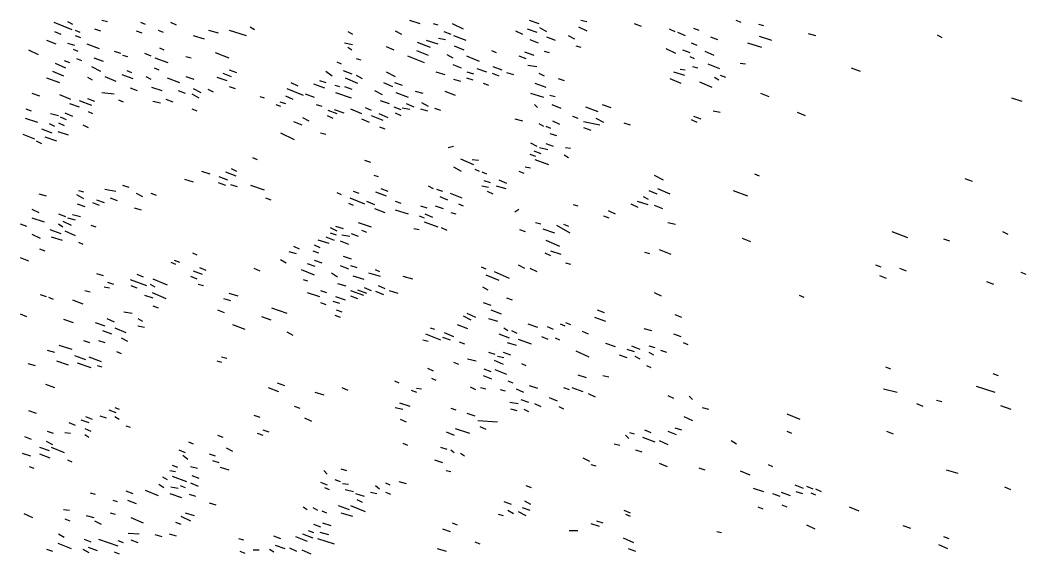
# Model space of a CAD drawing. Extents: x 0 to 598, y 0 to 600.
# Drawn here: x 0.2 to 284.3, y 449.5 to 600.2 of the extents above; entities that cross this region are included whole.
import ezdxf

# ---------------------------------------------------------------- set-up
doc = ezdxf.new("R2010")
doc.units = 0
doc.header["$MEASUREMENT"] = 0
doc.layers.add('LIMESTONE_FSET4', color=136, linetype='CONTINUOUS')

msp = doc.modelspace()

# ---------------------------------------------------------------- linework, layer by layer
at = {"layer": 'LIMESTONE_FSET4'}
for p, q in [((9.7, 599.63), (14.82, 597.57)), ((13.54, 599.81), (15, 599.06)), ((23.23, 600.19), (24.88, 599.81)), ((34.21, 599.63), (35.49, 599.06)), ((42.62, 599.63), (44.27, 598.88)), ((110.12, 600.19), (113.05, 599.25)), ((143.96, 600.19), (146.71, 599.25)), ((158.6, 600.19), (160.24, 599.81)), ((202.32, 600.19), (203.78, 599.63)), ((9.88, 597), (11.71, 596.26)), ((15.73, 597.38), (17.01, 596.82)), ((21.22, 597.75), (22.87, 597.19)), ((32.93, 597.19), (34.57, 596.63)), ((39.15, 597.38), (40.61, 596.82)), ((53.41, 597.38), (56.16, 596.63)), ((59.27, 597.38), (64.02, 595.88)), ((65.12, 598.32), (66.4, 597.57)), ((92.74, 597), (94.02, 596.26)), ((106.1, 597.19), (107.93, 596.26)), ((116.89, 599.25), (118.17, 598.88)), ((119.82, 597), (121.83, 596.26)), ((122.2, 599.25), (125.3, 597.75)), ((140.12, 597.19), (142.13, 596.26)), ((143.41, 597.75), (146.16, 596.82)), ((146.89, 598.13), (148.9, 597)), ((157.87, 598.32), (160.24, 597.19)), ((173.6, 599.25), (175.61, 598.5)), ((183.48, 597.75), (185.12, 597)), ((185.85, 596.82), (188.05, 595.88)), ((190.43, 597.94), (191.89, 597.38)), ((208.72, 599.06), (210.18, 598.69)), ((7.68, 594.57), (10.24, 593.45)), ((15.73, 595.88), (17.2, 595.32)), ((49.02, 595.88), (52.13, 594.95)), ((91.83, 593.82), (94.02, 593.26)), ((112.32, 594.01), (115.98, 592.51)), ((114.88, 594.57), (118.17, 593.45)), ((118.35, 595.13), (120.37, 594.76)), ((122.56, 595.88), (126.04, 594.57)), ((144.15, 594.76), (146.52, 593.82)), ((148.9, 595.51), (151.28, 594.57)), ((154.94, 595.88), (156.77, 594.95)), ((189.7, 593.82), (191.34, 593.07)), ((195.18, 595.51), (197.2, 594.76)), ((205.61, 593.82), (209.63, 592.51)), ((208.9, 595.69), (212.38, 594.57)), ((222.8, 596.44), (224.82, 595.88)), ((259.21, 596.07), (260.49, 595.32)), ((2.56, 591.76), (5.3, 590.45)), ((13.54, 593.64), (15.55, 593.07)), ((15.18, 591.95), (16.46, 591.39)), ((19.02, 593.45), (22.5, 592.14)), ((26.71, 591.39), (28.54, 590.83)), ((39.51, 592.32), (40.79, 591.76)), ((55.24, 591.01), (59.09, 589.52)), ((92.74, 592.51), (93.84, 591.76)), ((103.54, 592.7), (105.73, 591.76)), ((112.13, 591.58), (115.43, 590.27)), ((122.74, 592.89), (125.49, 591.76)), ((133.35, 591.58), (134.63, 591.01)), ((142.68, 591.2), (145.24, 590.27)), ((148.17, 591.39), (149.63, 591.01)), ((157.13, 592.89), (158.6, 592.51)), ((182.56, 592.14), (185.3, 590.83)), ((187.32, 591.76), (189.33, 591.01)), ((193.54, 591.39), (196.1, 590.27)), ((12.62, 588.77), (14.09, 588.21)), ((16.1, 589.33), (17.56, 588.77)), ((21.04, 589.52), (23.6, 588.58)), ((29.09, 590.27), (30.55, 589.89)), ((35.3, 590.83), (37.13, 590.08)), ((38.23, 589.52), (41.89, 588.21)), ((47.01, 589.89), (48.48, 589.52)), ((89.63, 588.39), (90.91, 587.83)), ((95.12, 589.33), (96.4, 588.95)), ((109.57, 590.08), (114.33, 588.21)), ((120.73, 590.45), (122.38, 589.52)), ((126.22, 590.08), (129.88, 588.58)), ((141.04, 590.08), (143.05, 589.33)), ((189.33, 589.89), (190.61, 589.33)), ((9.33, 585.77), (12.44, 584.46)), ((10.06, 588.02), (12.99, 586.71)), ((20.3, 587.08), (22.87, 585.77)), ((30.37, 585.96), (31.65, 585.4)), ((38.05, 586.71), (39.33, 586.15)), ((59.27, 586.15), (61.28, 585.4)), ((86.52, 585.77), (88.35, 584.46)), ((91.46, 585.96), (93.84, 585.02)), ((103.54, 585.59), (106.1, 584.27)), ((117.62, 585.59), (120.18, 584.84)), ((122.38, 587.64), (124.76, 586.71)), ((126.4, 585.59), (128.23, 585.02)), ((129.15, 586.52), (131.89, 585.59)), ((133.72, 587.08), (136.28, 586.15)), ((137.56, 585.4), (139.57, 584.84)), ((143.6, 587.46), (146.16, 587.08)), ((184.76, 585.59), (187.87, 584.65)), ((186.59, 586.33), (188.05, 586.15)), ((190.06, 587.08), (191.52, 586.71)), ((194.45, 587.83), (197.74, 586.52)), ((203.6, 588.02), (205.06, 587.83)), ((234.88, 586.71), (237.44, 585.77)), ((7.68, 583.9), (11.34, 582.59)), ((19.21, 584.09), (20.49, 583.34)), ((24.15, 584.27), (27.26, 582.96)), ((28.9, 584.84), (32.01, 583.71)), ((35.67, 584.27), (37.13, 583.53)), ((41.71, 583.9), (45.18, 582.59)), ((47.01, 584.27), (49.21, 583.53)), ((55.79, 584.09), (58.54, 583.15)), ((57.44, 585.21), (59.82, 584.27)), ((76.65, 582.59), (78.66, 581.65)), ((84.7, 583.15), (86.52, 582.59)), ((92.01, 583.9), (95.49, 582.4)), ((95.12, 584.65), (96.77, 583.71)), ((102.8, 582.59), (105.37, 581.47)), ((105.91, 582.59), (108.11, 581.84)), ((122.56, 583.53), (124.57, 582.96)), ((126.22, 583.9), (128.05, 583.34)), ((130.98, 582.4), (132.44, 581.84)), ((133.54, 585.21), (135.37, 584.46)), ((145.61, 582.4), (148.72, 581.28)), ((146.71, 585.21), (148.17, 584.46)), ((152.2, 583.71), (153.84, 583.15)), ((183.66, 583.71), (186.77, 582.4)), ((192.07, 582.78), (195.55, 581.28)), ((196.28, 584.09), (197.56, 583.34)), ((197.93, 584.65), (199.39, 584.09)), ((3.48, 579.59), (5.67, 578.85)), ((23.23, 579.78), (26.71, 579.41)), ((31.28, 581.09), (33.29, 580.34)), ((37.32, 581.28), (40.24, 580.34)), ((44.82, 580.34), (46.83, 579.59)), ((49.02, 580.9), (51.22, 579.78)), ((53.23, 580.72), (54.7, 579.97)), ((59.27, 581.47), (60.91, 580.9)), ((75.55, 580.9), (80.12, 579.03)), ((83.05, 582.22), (86.16, 581.09)), ((89.09, 581.84), (90.37, 581.47)), ((89.27, 579.78), (93.66, 578.28)), ((91.83, 581.47), (93.84, 580.72)), ((100.24, 580.34), (102.44, 579.22)), ((106.28, 579.78), (109.76, 578.47)), ((111.77, 580.16), (113.96, 579.59)), ((120.18, 580.16), (123.11, 579.03)), ((144.33, 579.59), (147.99, 578.47)), ((209.27, 579.59), (211.65, 578.66)), ((11.34, 579.22), (14.45, 577.91)), ((16.83, 577.54), (20.3, 576.22)), ((19.21, 578.1), (21.22, 577.35)), ((27.99, 577.72), (29.27, 577.16)), ((37.68, 577.35), (39.88, 576.79)), ((41.34, 577.91), (43.35, 577.16)), ((48.66, 579.41), (50.67, 578.28)), ((67.87, 578.66), (69.15, 578.28)), ((73.54, 577.16), (75.18, 576.6)), ((75.18, 578.85), (77.2, 577.91)), ((80.67, 579.41), (83.23, 578.47)), ((101.89, 577.54), (104.45, 576.6)), ((113.6, 576.97), (115.43, 575.85)), ((149.82, 579.03), (151.28, 578.66)), ((280.24, 578.28), (283.17, 577.35)), ((1.83, 575.1), (3.29, 574.54)), ((12.8, 573.98), (15, 573.04)), ((14.09, 576.6), (16.83, 575.66)), ((19.39, 574.35), (20.67, 573.79)), ((48.66, 575.1), (50.12, 574.54)), ((72.44, 576.41), (73.72, 575.85)), ((83.78, 576.41), (85.43, 575.85)), ((87.07, 574.73), (89.63, 573.79)), ((88.9, 574.91), (91.65, 573.98)), ((93.48, 575.1), (96.59, 573.79)), ((97.68, 575.48), (99.33, 574.73)), ((105.73, 575.66), (107.74, 574.91)), ((106.1, 573.98), (107.74, 573.23)), ((110.3, 574.91), (108.11, 575.29)), ((109.21, 576.6), (111.4, 575.66)), ((113.23, 575.1), (115.24, 574.54)), ((117.26, 575.29), (118.9, 574.73)), ((145.43, 576.41), (146.34, 575.48)), ((150.37, 576.41), (152.93, 575.29)), ((159.88, 575.66), (163.35, 574.35)), ((164.63, 576.41), (167.01, 575.48)), ((195.91, 574.54), (197.93, 574.17)), ((219.7, 574.17), (221.89, 573.23)), ((1.65, 572.48), (5.12, 571.36)), ((8.78, 573.79), (10.98, 573.23)), ((10.98, 571.17), (12.62, 570.42)), ((11.52, 572.86), (13.17, 572.11)), ((77.38, 571.54), (79.76, 570.61)), ((79.94, 572.67), (81.77, 571.73)), ((86.89, 573.23), (88.54, 572.48)), ((96.59, 572.29), (98.78, 571.36)), ((99.33, 573.23), (102.62, 571.92)), ((101.52, 573.79), (104.09, 572.67)), ((139.94, 572.29), (142.13, 571.73)), ((150.55, 571.73), (152.56, 570.8)), ((156.22, 573.04), (157.68, 572.48)), ((159.33, 571.54), (163.9, 570.61)), ((162.8, 572.48), (165, 571.36)), ((170.67, 571.17), (172.5, 570.61)), ((189.7, 572.11), (191.34, 571.36)), ((190.43, 573.04), (192.44, 572.29)), ((6.22, 569.49), (9.15, 568.36)), ((8.41, 570.98), (9.88, 570.23)), ((10.79, 568.74), (13.72, 567.8)), ((17.93, 570.61), (19.39, 569.86)), ((73.72, 568.36), (77.56, 566.49)), ((85.06, 568.36), (86.52, 567.99)), ((101.71, 570.05), (103.17, 569.49)), ((146.71, 570.98), (147.99, 570.23)), ((148.72, 570.23), (150, 569.67)), ((149.82, 568.17), (151.65, 567.61)), ((159.33, 569.86), (161.34, 569.11)), ((0.91, 567.99), (4.21, 566.68)), ((4.76, 566.12), (6.22, 565.37)), ((7.13, 567.24), (10.43, 566.12)), ((144.33, 565.55), (146.16, 564.62)), ((148.72, 565.37), (150.73, 564.62)), ((121.1, 564.24), (122.56, 564.62)), ((145.24, 563.31), (147.26, 562.56)), ((146.89, 564.24), (149.27, 563.68)), ((154.21, 564.24), (155.67, 564.06)), ((65.85, 561.44), (67.13, 560.87)), ((97.5, 560.69), (99.15, 560.12)), ((124.57, 561.06), (128.23, 559.38)), ((127.87, 560.87), (129.7, 560.69)), ((144.15, 562.37), (145.79, 561.81)), ((145.61, 560.87), (149.45, 559.38)), ((153.84, 562.18), (155.12, 561.44)), ((51.4, 557.5), (53.78, 556.76)), ((58.17, 557.32), (61.1, 556.19)), ((59.82, 558.25), (61.28, 557.5)), ((122.56, 558.81), (124.76, 557.5)), ((128.6, 558.07), (129.88, 557.5)), ((130.61, 557.32), (131.89, 556.76)), ((141.04, 557.5), (142.5, 556.94)), ((142.87, 558.81), (144.33, 558.44)), ((46.65, 555.26), (49.02, 554.51)), ((56.16, 554.32), (58.17, 553.57)), ((56.34, 556.01), (58.72, 555.07)), ((100.06, 556.38), (101.34, 556.01)), ((131.16, 554.88), (132.99, 554.32)), ((135.37, 555.07), (137.56, 554.13)), ((179.27, 556.38), (181.83, 555.07)), ((207.62, 556.76), (208.9, 556.19)), ((267.07, 555.44), (269.09, 554.7)), ((5.49, 551.14), (7.5, 550.58)), ((16.65, 552.07), (18.11, 551.7)), ((24.15, 552.45), (27.26, 551.89)), ((29.09, 553.57), (30.91, 553.01)), ((32.93, 551.33), (34.76, 550.39)), ((37.13, 551.33), (38.6, 550.76)), ((59.63, 553.76), (61.46, 553.2)), ((65.3, 553.57), (69.15, 552.26)), ((89.63, 551.51), (90.91, 550.95)), ((94.21, 551.89), (95.85, 551.33)), ((100.61, 551.7), (103.54, 550.58)), ((102.07, 552.64), (104.09, 551.89)), ((115.43, 553.39), (116.89, 552.64)), ((117.8, 552.45), (119.45, 551.89)), ((121.65, 551.33), (124.94, 550.02)), ((130.61, 553.39), (132.44, 553.01)), ((132.07, 551.89), (133.72, 551.14)), ((134.63, 553.39), (137.38, 552.64)), ((177.8, 552.07), (180, 551.14)), ((180.18, 552.64), (183.66, 551.14)), ((201.59, 552.07), (205.61, 550.58)), ((16.1, 550.95), (18.11, 549.83)), ((16.28, 548.33), (18.48, 547.58)), ((20.67, 548.71), (22.5, 547.96)), ((21.77, 549.45), (23.96, 548.71)), ((25.61, 550.02), (27.62, 549.27)), ((69.51, 550.02), (70.98, 549.45)), ((92.93, 548.52), (94.21, 547.96)), ((93.29, 550.02), (97.5, 548.33)), ((98.05, 549.08), (100.24, 548.14)), ((106.1, 549.08), (107.74, 548.52)), ((118.72, 550.39), (120.91, 549.45)), ((124.02, 548.33), (125.3, 547.77)), ((172.68, 548.33), (174.7, 547.39)), ((174.51, 549.08), (177.44, 548.14)), ((176.16, 550.39), (177.62, 549.64)), ((3.48, 546.83), (5.49, 545.9)), ((10.98, 545.52), (12.99, 544.77)), ((32.38, 547.21), (34.39, 546.65)), ((100.24, 547.02), (103.17, 545.9)), ((106.1, 546.65), (109.76, 545.52)), ((113.23, 547.77), (115.06, 547.21)), ((114.51, 545.52), (116.71, 544.59)), ((117.44, 547.77), (119.63, 547.02)), ((121.83, 545.9), (123.29, 545.52)), ((139.94, 546.08), (141.04, 546.83)), ((156.4, 548.14), (157.68, 547.77)), ((166.28, 546.46), (168.29, 545.52)), ((179.27, 547.96), (181.65, 547.02)), ((0.18, 542.71), (2.01, 541.97)), ((3.48, 544.4), (6.95, 543.28)), ((10.98, 542.71), (12.26, 541.78)), ((12.26, 543.46), (14.63, 542.34)), ((13.54, 544.4), (15.73, 543.84)), ((15, 545.34), (17.2, 544.77)), ((95.67, 543.09), (99.33, 541.78)), ((112.87, 544.96), (114.33, 544.4)), ((114.33, 543.28), (118.17, 541.78)), ((145.79, 543.09), (147.26, 542.71)), ((165, 544.96), (166.46, 544.4)), ((183.11, 543.09), (185.3, 542.53)), ((8.6, 541.03), (11.71, 539.91)), ((12.8, 540.66), (15.73, 539.34)), ((20.12, 542.34), (21.59, 541.78)), ((87.8, 541.59), (89.63, 540.66)), ((87.8, 540.09), (89.45, 539.53)), ((89.27, 541.97), (91.46, 541.4)), ((93.66, 539.91), (95.67, 539.16)), ((96.59, 540.84), (98.05, 540.28)), ((111.4, 541.4), (112.87, 541.03)), ((119.09, 541.59), (120.73, 540.84)), ((141.22, 541.03), (142.87, 540.47)), ((147.8, 541.22), (151.1, 540.09)), ((151.65, 542.34), (155.49, 540.09)), ((153.66, 542.53), (155.12, 541.97)), ((246.4, 540.47), (250.79, 538.78)), ((277.68, 540.47), (279.15, 539.72)), ((3.48, 539.72), (5.85, 538.6)), ((8.96, 538.97), (12.07, 538.03)), ((16.65, 537.47), (17.93, 536.91)), ((87.44, 537.1), (84.33, 538.03)), ((86.52, 538.97), (88.9, 538.03)), ((90.55, 537.85), (92.93, 536.91)), ((91.1, 539.53), (93.29, 539.16)), ((148.72, 538.03), (152.56, 536.35)), ((204.15, 538.6), (206.52, 537.66)), ((261.04, 538.41), (262.68, 537.85)), ((5.67, 535.6), (7.13, 535.04)), ((48.84, 534.48), (50.12, 533.92)), ((76.1, 534.85), (78.11, 534.29)), ((77.38, 536.35), (79.02, 535.6)), ((82.87, 535.04), (84.51, 534.48)), ((83.23, 536.72), (84.88, 535.98)), ((148.35, 534.48), (150, 533.73)), ((150, 535.04), (152.93, 534.1)), ((176.52, 534.66), (177.99, 534.29)), ((180.73, 535.41), (184.02, 534.1)), ((0.18, 533.17), (2.56, 532.23)), ((42.8, 531.86), (44.09, 531.29)), ((43.72, 532.42), (45.18, 531.86)), ((73.72, 532.61), (75.37, 531.67)), ((81.22, 531.48), (83.41, 530.73)), ((83.23, 532.42), (85.43, 531.67)), ((91.46, 533.54), (93.66, 532.79)), ((154.21, 531.67), (155.67, 531.29)), ((21.77, 528.67), (23.6, 528.11)), ((33.11, 528.49), (34.94, 527.74)), ((49.02, 529.42), (51.59, 528.49)), ((50.85, 530.36), (52.68, 529.61)), ((66.22, 530.17), (67.87, 529.42)), ((79.57, 529.8), (83.23, 528.3)), ((88.17, 528.86), (89.82, 527.74)), ((90.55, 530.92), (92.93, 529.98)), ((93.48, 530.92), (95.3, 530.36)), ((98.6, 528.86), (101.89, 527.93)), ((100.43, 529.8), (101.71, 529.24)), ((130.43, 530.55), (131.71, 529.98)), ((134.09, 529.24), (138.29, 527.36)), ((140.85, 531.11), (142.68, 530.17)), ((144.15, 530.17), (146.16, 529.24)), ((241.83, 531.11), (243.29, 530.55)), ((248.6, 530.17), (250.43, 529.42)), ((282.8, 529.05), (284.27, 528.49)), ((24.88, 526.24), (26.52, 525.68)), ((31.28, 526.99), (35.85, 525.3)), ((36.95, 525.68), (38.23, 524.93)), ((37.68, 527.18), (41.71, 525.49)), ((48.29, 527.93), (50.12, 527.18)), ((50.49, 525.68), (51.95, 525.3)), ((80.12, 526.99), (81.4, 526.61)), ((89.82, 525.87), (92.2, 525.12)), ((97.32, 526.99), (94.21, 527.93)), ((108.29, 527.93), (111.04, 527.18)), ((131.71, 528.3), (135.37, 526.8)), ((242.93, 528.11), (244.76, 527.36)), ((273.11, 526.43), (275.12, 525.68)), ((18.48, 523.81), (19.94, 523.43)), ((23.96, 524.93), (25.43, 524.56)), ((31.46, 525.3), (33.11, 524.56)), ((37.5, 523.25), (41.34, 521.56)), ((59.09, 523.06), (61.65, 522.31)), ((81.22, 523.25), (84.7, 522.12)), ((85.06, 523.81), (86.71, 523.25)), ((93.48, 523.81), (97.13, 522.5)), ((95.49, 523.99), (98.05, 523.06)), ((97.32, 524.74), (99.33, 523.81)), ((100.61, 523.62), (102.8, 522.68)), ((101.34, 525.3), (103.17, 524.37)), ((104.45, 523.81), (106.83, 523.06)), ((130.79, 524.93), (132.26, 523.99)), ((179.27, 523.25), (181.28, 522.31)), ((5.85, 522.68), (7.5, 522.12)), ((8.23, 521.93), (9.51, 521.37)), ((15, 521.19), (17.93, 520.06)), ((35.3, 522.5), (37.68, 521.75)), ((57.62, 521.56), (59.63, 521)), ((85.06, 520.44), (86.52, 519.88)), ((88.54, 520.81), (90.37, 520.25)), ((89.27, 522.12), (92.01, 521.19)), ((93.48, 522.31), (95.49, 521.56)), ((130.98, 520.44), (133.17, 519.69)), ((137.56, 521.75), (139.21, 521.19)), ((220.24, 522.5), (221.52, 521.93)), ((0.18, 517.25), (2.01, 516.51)), ((29.45, 517.82), (31.83, 517.44)), ((37.68, 519.5), (39.15, 518.94)), ((55.98, 518.38), (57.8, 517.63)), ((71.16, 518.94), (75.55, 517.44)), ((89.45, 518.38), (91.1, 517.82)), ((126.4, 517.44), (128.78, 516.32)), ((133.17, 518.38), (136.1, 517.25)), ((163.17, 518.38), (165.18, 517.63)), ((185.12, 517.07), (186.95, 516.32)), ((12.44, 515.76), (15.18, 514.82)), ((21.4, 514.82), (24.15, 513.88)), ((24.7, 515.94), (26.71, 515.01)), ((33.48, 515.94), (34.76, 515.2)), ((60.18, 514.26), (63.66, 512.95)), ((68.41, 516.51), (70.98, 515.57)), ((89.09, 516.88), (90.55, 516.32)), ((123.66, 514.26), (126.59, 513.14)), ((125.3, 516.69), (127.5, 515.57)), ((132.44, 515.94), (135, 515.2)), ((143.6, 514.45), (146.34, 513.51)), ((152.74, 514.45), (154.02, 513.88)), ((154.21, 514.82), (155.67, 514.26)), ((162.44, 516.32), (165.55, 515.2)), ((23.41, 512.57), (25.98, 511.64)), ((26.89, 513.32), (30, 512.01)), ((33.48, 513.88), (35.3, 513.51)), ((75.55, 512.2), (77.2, 511.26)), ((114.7, 511.64), (118.9, 509.95)), ((115.98, 513.32), (117.26, 512.95)), ((120, 512.01), (122.56, 510.89)), ((135.37, 511.64), (138.29, 510.51)), ((136.83, 513.32), (137.93, 512.57)), ((139.02, 512.57), (140.49, 511.83)), ((149.09, 513.7), (150.73, 512.95)), ((158.96, 512.39), (160.61, 511.64)), ((176.34, 513.14), (178.54, 512.57)), ((184.76, 511.64), (186.77, 510.89)), ((18.11, 509.77), (19.76, 509.2)), ((22.32, 509.77), (24.15, 509.2)), ((28.72, 510.51), (30.55, 509.58)), ((113.96, 509.95), (115.43, 509.58)), ((119.45, 510.7), (121.65, 509.95)), ((124.21, 509.39), (125.67, 508.83)), ((137.74, 509.2), (140.3, 508.46)), ((140.85, 510.14), (144.51, 508.83)), ((147.44, 510.89), (149.27, 510.14)), ((151.28, 510.51), (152.56, 509.95)), ((165.55, 509.02), (168.29, 508.08)), ((187.5, 509.2), (188.78, 508.64)), ((7.87, 506.96), (9.88, 506.4)), ((11.16, 508.46), (14.82, 507.33)), ((27.44, 506.58), (28.72, 506.02)), ((132.44, 506.4), (134.27, 505.83)), ((136.65, 506.4), (138.66, 505.65)), ((157.13, 506.77), (160.79, 505.09)), ((171.59, 507.33), (173.6, 506.58)), ((172.87, 508.27), (175.24, 507.33)), ((177.8, 508.27), (179.45, 507.71)), ((177.8, 506.4), (179.09, 505.65)), ((181.1, 506.96), (182.74, 506.4)), ((2.38, 503.21), (4.39, 502.65)), ((10.43, 503.96), (13.72, 502.84)), ((15.55, 505.46), (18.66, 504.34)), ((16.28, 503.4), (20.12, 502.09)), ((19.57, 505.09), (23.05, 503.78)), ((55.79, 503.96), (57.07, 503.59)), ((57.07, 505.09), (58.54, 504.71)), ((122.56, 503.59), (124.02, 503.03)), ((126.59, 504.52), (128.96, 503.96)), ((134.09, 504.15), (136.65, 503.03)), ((135, 505.27), (136.83, 504.9)), ((141.77, 503.21), (143.05, 502.65)), ((169.39, 505.65), (171.59, 504.9)), ((173.78, 505.27), (175.24, 504.52)), ((21.95, 502.65), (23.23, 502.28)), ((115.24, 501.9), (116.89, 501.15)), ((131.16, 501.72), (133.17, 500.97)), ((134.27, 501.53), (137.56, 500.22)), ((157.68, 500.03), (160.06, 499.28)), ((177.07, 502.65), (178.35, 502.09)), ((244.57, 502.28), (246.04, 501.72)), ((274.94, 500.41), (276.4, 499.84)), ((7.32, 497.41), (9.88, 496.47)), ((72.8, 497.78), (74.82, 497.04)), ((105.91, 498.35), (107.2, 497.78)), ((116.34, 499.1), (117.62, 498.53)), ((130.98, 499.84), (133.35, 498.91)), ((137.93, 498.35), (139.39, 497.78)), ((164.82, 499.84), (166.46, 499.47)), ((70.24, 496.47), (73.17, 495.35)), ((83.41, 495.16), (85.98, 494.42)), ((91.1, 496.47), (92.74, 495.73)), ((110.67, 495.73), (112.13, 495.16)), ((112.13, 496.29), (113.6, 496.1)), ((127.32, 496.66), (128.78, 495.91)), ((130.24, 496.47), (131.71, 496.1)), ((135.73, 495.91), (137.2, 495.54)), ((140.3, 496.1), (142.32, 495.16)), ((143.96, 497.04), (146.34, 496.29)), ((153.66, 496.47), (155.3, 495.91)), ((156.04, 496.47), (159.15, 495.35)), ((160.61, 494.79), (162.62, 493.85)), ((244.02, 496.1), (247.87, 495.16)), ((270.18, 496.85), (275.49, 495.16)), ((107.38, 492.17), (110.3, 491.23)), ((138.48, 492.36), (140.85, 491.98)), ((141.59, 493.1), (143.78, 492.36)), ((145.43, 491.98), (147.26, 491.05)), ((149.63, 493.67), (151.83, 492.73)), ((183.11, 494.23), (184.76, 493.48)), ((189.15, 494.04), (190.06, 493.1)), ((253.35, 491.98), (255.18, 491.23)), ((259.02, 492.92), (260.49, 492.54)), ((2.56, 489.92), (4.76, 489.17)), ((25.24, 490.11), (27.26, 489.36)), ((26.89, 490.86), (28.17, 490.3)), ((77.56, 491.23), (79.21, 490.67)), ((106.1, 490.86), (108.29, 490.3)), ((121.83, 490.67), (123.29, 490.11)), ((126.4, 489.17), (128.6, 488.42)), ((138.66, 490.48), (140.49, 489.92)), ((142.5, 490.3), (143.78, 489.73)), ((152.38, 491.05), (153.66, 490.48)), ((192.8, 490.86), (194.63, 490.3)), ((216.77, 488.99), (220.43, 487.49)), ((277.13, 491.42), (280.06, 490.3)), ((13.9, 486.55), (15.73, 485.8)), ((17.38, 487.3), (19.57, 486.55)), ((18.66, 488.24), (20.49, 487.49)), ((22.68, 488.42), (24.51, 487.86)), ((26.89, 488.24), (28.17, 487.49)), ((66.22, 488.61), (67.87, 488.05)), ((80.49, 487.86), (82.5, 486.93)), ((107.56, 487.49), (109.21, 486.74)), ((129.51, 487.11), (135, 486.74)), ((187.68, 488.24), (190.06, 487.11)), ((7.87, 484.12), (9.51, 483.56)), ((12.8, 483.74), (14.45, 483.56)), ((18.48, 484.87), (20.12, 484.12)), ((18.48, 483.18), (19.57, 482.43)), ((30, 485.62), (31.28, 485.24)), ((55.98, 483), (57.44, 482.43)), ((67.13, 483.56), (68.78, 483)), ((68.78, 484.49), (70.43, 483.93)), ((120.55, 483.93), (122.74, 483)), ((123.11, 484.87), (127.13, 483.56)), ((130.06, 485.43), (131.71, 484.68)), ((171.22, 483), (172.13, 482.06)), ((172.32, 483.74), (173.6, 483.37)), ((176.52, 484.49), (178.35, 483.74)), ((183.11, 484.12), (185.49, 483.18)), ((185.12, 485.05), (186.95, 484.49)), ((216.77, 484.12), (218.05, 483.56)), ((244.94, 484.12), (246.77, 483.37)), ((1.46, 482.62), (3.29, 481.87)), ((7.5, 481.31), (9.33, 480.37)), ((47.74, 481.12), (49.02, 480.56)), ((108.29, 480.75), (109.57, 480.19)), ((167.93, 480.56), (169.57, 480.19)), ((175.98, 482.43), (179.45, 481.12)), ((180.73, 481.5), (183.11, 480.37)), ((201.04, 481.5), (202.5, 480.56)), ((0.73, 477.94), (3.11, 477.19)), ((5.67, 479.63), (8.41, 478.69)), ((5.67, 477.75), (8.6, 476.63)), ((8.96, 479.63), (12.62, 478.13)), ((45, 478.88), (46.83, 478.13)), ((46.1, 477.38), (47.56, 476.26)), ((53.6, 477.75), (55.24, 477.19)), ((58.35, 479.44), (60.18, 478.5)), ((118.9, 479.63), (120.73, 479.06)), ((121.83, 478.88), (122.74, 478.13)), ((124.57, 477.94), (125.67, 477.19)), ((173.96, 478.88), (175.79, 478.32)), ((13.54, 476.07), (14.82, 475.51)), ((43.17, 474.57), (44.63, 474.01)), ((54.51, 475.88), (56.34, 475.32)), ((117.26, 476.07), (119.45, 475.32)), ((159.15, 476.63), (160.98, 475.69)), ((161.34, 474.76), (162.8, 474.38)), ((180.73, 475.13), (182.93, 474.2)), ((211.46, 474.76), (212.74, 474.2)), ((2.74, 474.2), (4.02, 473.64)), ((42.44, 473.07), (44.09, 472.7)), ((48.29, 474.2), (50.3, 473.64)), ((56.71, 474.01), (59.09, 473.26)), ((85.98, 473.07), (86.89, 471.95)), ((90.73, 473.45), (92.38, 473.07)), ((120.55, 473.07), (121.83, 472.7)), ((191.89, 473.82), (193.54, 473.26)), ((203.6, 472.89), (206.34, 471.76)), ((261.77, 473.26), (265.06, 472.32)), ((39.33, 469.14), (40.79, 468.21)), ((40.43, 471.2), (41.71, 470.45)), ((43.17, 471.39), (47.2, 469.89)), ((45.37, 468.77), (46.83, 468.21)), ((48.29, 469.52), (50.49, 468.58)), ((48.66, 471.58), (50.67, 470.83)), ((85.06, 469.7), (86.89, 468.95)), ((89.09, 470.45), (90.55, 469.89)), ((91.28, 469.33), (92.93, 469.14)), ((100.61, 468.77), (101.71, 467.83)), ((103.35, 469.52), (104.63, 468.95)), ((107.2, 469.89), (109.21, 469.33)), ((143.05, 468.77), (144.51, 468.21)), ((218.96, 468.95), (221.34, 468.02)), ((19.94, 466.71), (21.4, 466.33)), ((30, 467.27), (32.01, 466.52)), ((35.49, 467.46), (39.15, 465.96)), ((42.44, 466.52), (45.73, 465.4)), ((42.8, 468.39), (44.82, 468.02)), ((47.93, 466.33), (49.76, 465.77)), ((86.16, 468.21), (87.44, 467.64)), ((92.01, 467.64), (94.39, 467.08)), ((94.94, 466.52), (97.32, 465.77)), ((99.15, 466.9), (100.98, 466.52)), ((103.35, 466.9), (104.82, 466.33)), ((207.26, 468.02), (210.18, 467.08)), ((212.74, 466.52), (214.76, 465.77)), ((215.12, 466.9), (217.68, 465.96)), ((219.33, 467.08), (221.16, 466.52)), ((222.26, 468.58), (224.09, 467.83)), ((223.54, 466.71), (224.82, 466.15)), ((224.82, 467.83), (226.46, 467.08)), ((278.23, 468.39), (279.88, 467.64)), ((26.34, 464.65), (27.62, 464.27)), ((30.55, 464.65), (32.93, 463.71)), ((53.6, 463.9), (55.43, 463.34)), ((90, 463.15), (93.11, 462.03)), ((93.48, 463.15), (97.68, 461.47)), ((95.3, 464.84), (96.77, 464.09)), ((136.83, 464.27), (138.84, 463.53)), ((142.68, 464.46), (144.33, 463.53)), ((215.3, 463.34), (216.77, 462.78)), ((1.28, 460.9), (3.66, 459.78)), ((12.44, 462.03), (14.09, 461.84)), ((18.84, 460.34), (21.04, 459.78)), ((25.61, 461.09), (27.07, 460.72)), ((46.83, 461.09), (49.39, 460.34)), ((80.12, 462.78), (81.22, 462.03)), ((82.87, 462.59), (84.15, 461.84)), ((85.43, 461.65), (86.71, 461.09)), ((90.73, 461.09), (94.02, 460.16)), ((135.18, 460.72), (136.65, 460.34)), ((137.93, 461.84), (139.57, 460.9)), ((140.85, 461.47), (143.05, 460.34)), ((141.95, 462.59), (144.15, 461.84)), ((170.67, 461.84), (172.5, 461.09)), ((171.22, 460.72), (172.5, 460.16)), ((208.54, 462.78), (210, 462.22)), ((234.33, 462.78), (237.07, 461.65)), ((12.8, 459.41), (14.27, 458.85)), ((21.22, 458.85), (23.05, 457.91)), ((31.46, 459.78), (34.94, 458.28)), ((44.09, 458.47), (45.55, 457.91)), ((45.55, 460.16), (48.29, 458.85)), ((83.05, 457.91), (85.06, 457.16)), ((85.61, 458.28), (87.99, 457.54)), ((122.2, 458.28), (123.66, 457.72)), ((161.34, 458.1), (163.72, 457.35)), ((162.99, 458.85), (164.82, 458.28)), ((222.26, 457.72), (224.63, 456.6)), ((249.51, 457.54), (251.71, 456.79)), ((10.98, 455.1), (12.62, 454.17)), ((30.73, 455.29), (33.84, 455.1)), ((38.23, 454.91), (40.24, 454.35)), ((42.26, 455.1), (44.27, 454.54)), ((71.71, 454.54), (73.72, 453.79)), ((79.94, 455.1), (82.87, 453.98)), ((81.59, 456.04), (83.05, 455.48)), ((84.88, 455.66), (87.26, 454.91)), ((119.45, 456.6), (121.65, 455.85)), ((155.3, 456.04), (157.68, 456.04)), ((197.01, 455.85), (198.29, 455.48)), ((10.79, 452.48), (14.63, 450.98)), ((18.29, 453.6), (20.12, 452.85)), ((22.32, 453.6), (27.8, 451.73)), ((27.8, 453.23), (29.27, 452.67)), ((31.46, 453.42), (33.48, 452.67)), ((61.83, 453.79), (63.29, 453.42)), ((72.26, 451.92), (75, 450.98)), ((77.93, 454.35), (81.22, 453.04)), ((84.15, 453.79), (88.9, 452.29)), ((128.6, 452.85), (130.06, 452.29)), ((170.49, 453.98), (173.41, 452.67)), ((259.57, 452.11), (262.13, 450.98)), ((261.04, 454.35), (262.5, 453.79)), ((7.68, 450.8), (9.33, 450.23)), ((17.93, 450.8), (19.57, 449.86)), ((19.39, 451.36), (21.95, 450.42)), ((26.71, 450.05), (28.17, 449.49)), ((62.2, 450.23), (63.66, 449.67)), ((66.04, 450.61), (67.68, 450.61)), ((70.61, 450.8), (71.89, 450.05)), ((76.28, 451.17), (78.29, 450.23)), ((79.76, 450.61), (82.32, 449.49)), ((117.99, 450.98), (120.55, 450.23)), ((171.95, 450.98), (173.96, 450.23))]:
    msp.add_line(p, q, dxfattribs=at)

doc.saveas('drawing.dxf')
